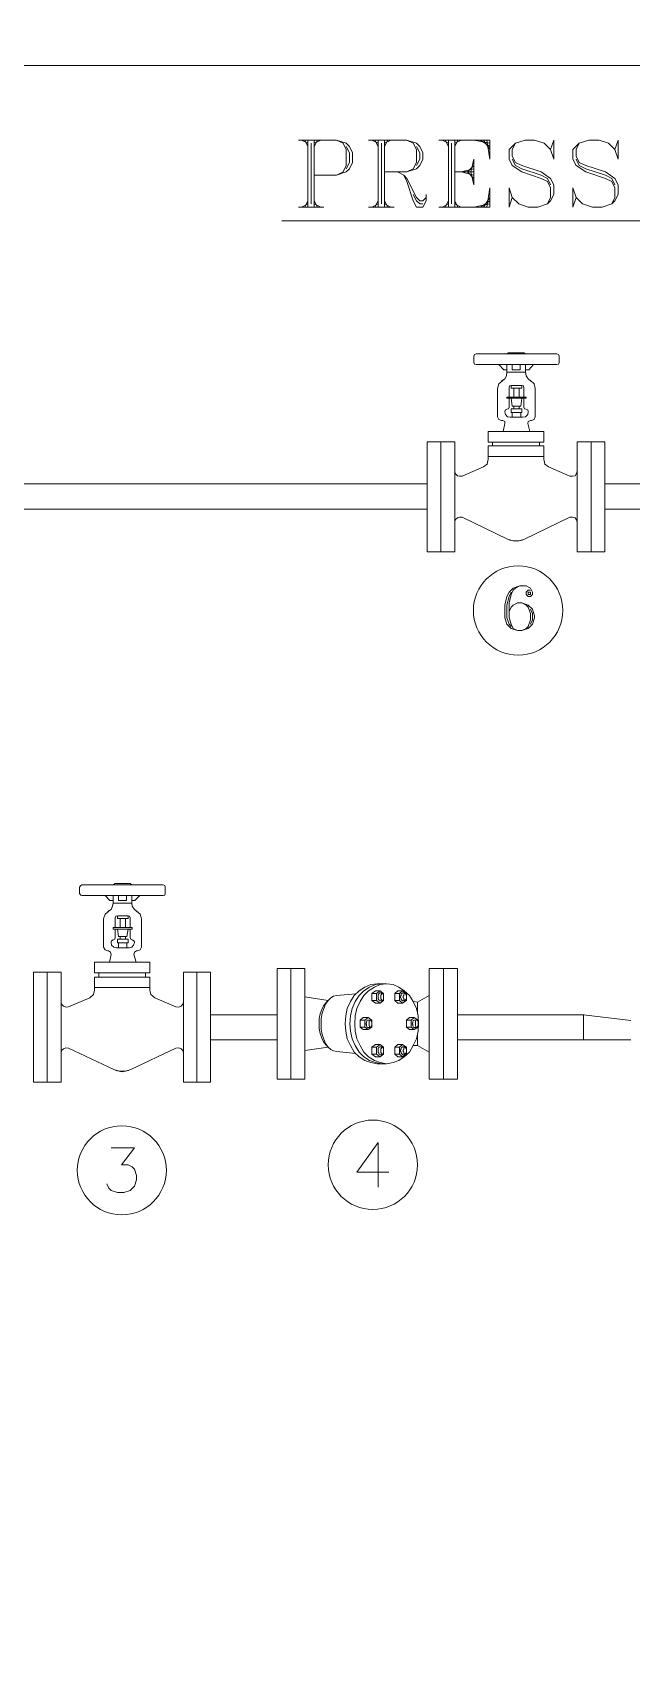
# Model space of a CAD drawing. Header units: inches. Extents: x -25.8 to 20.6, y -10.8 to 19.8.
# Drawn here: x -23.636 to -22.262, y -4.904 to -1.14 of the extents above; entities that cross this region are included whole.
import ezdxf

# ---------------------------------------------------------------- set-up
doc = ezdxf.new("R2010")
doc.units = ezdxf.units.IN
doc.header["$MEASUREMENT"] = 0
doc.layers.add('PDF_0', color=7, linetype='Continuous')

msp = doc.modelspace()

# ---------------------------------------------------------------- linework, layer by layer
at = {"layer": 'PDF_0', "lineweight": 0}
for points in [[(-25.77, 2.5677), (-15.7083, 2.5677), (-15.7083, -1.2153), (-25.77, -1.2153)], [(-25.77, -1.2153), (-15.7062, -1.2153), (-15.7062, -4.9982), (-25.77, -4.9982)], [(-22.6234, -1.4889), (-22.6308, -1.4596), (-22.6234, -1.4302)], [(-22.6186, -1.8773), (-22.6222, -1.8785), (-22.6234, -1.8822), (-22.6234, -1.8969), (-22.6222, -1.9005), (-22.6186, -1.9017), (-22.4329, -1.9017), (-22.4292, -1.9005), (-22.428, -1.8969), (-22.428, -1.8822), (-22.4292, -1.8785), (-22.4329, -1.8773)], [(-22.5135, -1.9494), (-22.5379, -1.9494), (-22.5379, -1.9555), (-22.5135, -1.9555)], [(-22.5037, -1.9762), (-22.5477, -1.9762), (-22.5477, -1.9787), (-22.5037, -1.9787)], [(-22.5135, -2.0031), (-22.5379, -2.0031), (-22.5379, -2.0117), (-22.5135, -2.0117)], [(-22.4634, -2.0801), (-22.4634, -2.0556), (-22.5233, -2.0556), (-22.5306, -2.0556), (-22.5905, -2.0556), (-22.5905, -2.0801), (-22.5306, -2.0801), (-22.5233, -2.0801)], [(-22.6992, -2.0789), (-22.6992, -2.1753), (-22.6992, -2.3317), (-22.6674, -2.3317), (-22.6674, -2.0789)], [(-22.3547, -2.0789), (-22.3865, -2.0789), (-22.3865, -2.3317), (-22.3547, -2.3317), (-22.3547, -2.2047), (-22.3547, -2.3317), (-22.3547, -2.2047)], [(-22.4989, -2.4245), (-22.4989, -2.4294), (-22.494, -2.4294), (-22.494, -2.4245)], [(-23.5286, -3.1159), (-23.5286, -3.1012), (-23.5261, -3.0976), (-23.5237, -3.0963), (-23.3368, -3.0963), (-23.5237, -3.0963), (-23.5261, -3.0976), (-23.5286, -3.1012)], [(-23.3368, -3.1208), (-23.5237, -3.1208), (-23.5261, -3.1196), (-23.5286, -3.1159), (-23.5261, -3.1196), (-23.5237, -3.1208), (-23.3368, -3.1208), (-23.3331, -3.1196), (-23.3319, -3.1159), (-23.3331, -3.1196)], [(-23.4589, -3.1318), (-23.4699, -3.1208), (-23.4589, -3.1318), (-23.4516, -3.1318)], [(-23.4333, -3.1379), (-23.4516, -3.1379), (-23.4516, -3.1208), (-23.4516, -3.1379), (-23.4528, -3.1452), (-23.4565, -3.1525), (-23.4638, -3.1574), (-23.4565, -3.1525), (-23.4528, -3.1452), (-23.4516, -3.1379), (-23.4333, -3.1379), (-23.4272, -3.1379)], [(-23.4479, -3.0927), (-23.4492, -3.0939), (-23.4479, -3.0927), (-23.4516, -3.0963), (-23.4479, -3.0927), (-23.4333, -3.0927), (-23.4272, -3.0927), (-23.4125, -3.0927), (-23.4272, -3.0927), (-23.4333, -3.0927)], [(-23.4394, -3.1318), (-23.4394, -3.1208), (-23.4394, -3.1318), (-23.4333, -3.1318), (-23.4272, -3.1318), (-23.4211, -3.1318), (-23.4211, -3.1208), (-23.4211, -3.1318), (-23.4272, -3.1318), (-23.4333, -3.1318)], [(-23.4089, -3.1379), (-23.4089, -3.1208), (-23.4089, -3.1379), (-23.4272, -3.1379), (-23.4089, -3.1379), (-23.4076, -3.1452), (-23.4028, -3.1525), (-23.3966, -3.1574), (-23.4028, -3.1525), (-23.4076, -3.1452)], [(-23.4125, -3.0927), (-23.4089, -3.0963), (-23.4125, -3.0927), (-23.4113, -3.0939)], [(-23.4015, -3.1318), (-23.3905, -3.1208), (-23.4015, -3.1318), (-23.4089, -3.1318)], [(-23.3368, -3.0963), (-23.3331, -3.0976), (-23.3319, -3.1012), (-23.3319, -3.1159), (-23.3319, -3.1012), (-23.3331, -3.0976)], [(-23.4638, -3.2478), (-23.4699, -3.2454), (-23.4736, -3.2393), (-23.4736, -3.2307), (-23.4736, -3.1745), (-23.4699, -3.1635), (-23.4614, -3.1562), (-23.4699, -3.1635), (-23.4736, -3.1745), (-23.4736, -3.2307), (-23.4736, -3.2393), (-23.4699, -3.2454), (-23.4638, -3.2478), (-23.4626, -3.2478)], [(-23.3869, -3.2307), (-23.3869, -3.2393), (-23.3893, -3.2454), (-23.3954, -3.2478), (-23.3893, -3.2454), (-23.3869, -3.2393), (-23.3869, -3.2307), (-23.3869, -3.1745), (-23.3893, -3.1635), (-23.3979, -3.1562), (-23.3893, -3.1635), (-23.3869, -3.1745)], [(-23.4565, -3.2283), (-23.4565, -3.227), (-23.4553, -3.2246), (-23.4516, -3.2222), (-23.4479, -3.2209), (-23.4467, -3.2173), (-23.4467, -3.1977), (-23.4467, -3.2173), (-23.4479, -3.2209), (-23.4516, -3.2222), (-23.4553, -3.2246), (-23.4565, -3.227), (-23.4565, -3.2283), (-23.4553, -3.2344), (-23.4504, -3.2393), (-23.4443, -3.2405), (-23.415, -3.2405), (-23.4089, -3.2393), (-23.4052, -3.2344), (-23.4028, -3.2283), (-23.4028, -3.227), (-23.404, -3.2246), (-23.4076, -3.2222), (-23.4113, -3.2209), (-23.4125, -3.2173), (-23.4125, -3.1977), (-23.4125, -3.2173), (-23.4113, -3.2209), (-23.4076, -3.2222), (-23.404, -3.2246), (-23.4028, -3.227), (-23.4028, -3.2283), (-23.4052, -3.2344), (-23.4089, -3.2393), (-23.415, -3.2405), (-23.4443, -3.2405), (-23.4504, -3.2393), (-23.4553, -3.2344)], [(-23.4076, -3.1941), (-23.4516, -3.1941), (-23.4516, -3.1977), (-23.4076, -3.1977)], [(-23.4076, -3.1941), (-23.4516, -3.1941), (-23.4516, -3.1977), (-23.4076, -3.1977)], [(-23.4467, -3.1721), (-23.4467, -3.1941), (-23.4467, -3.1721), (-23.4455, -3.1684), (-23.4418, -3.1672), (-23.4418, -3.1733), (-23.4174, -3.1733), (-23.4174, -3.1672), (-23.4418, -3.1672), (-23.4455, -3.1684)], [(-23.4174, -3.1672), (-23.4137, -3.1684), (-23.4125, -3.1721), (-23.4137, -3.1684), (-23.4174, -3.1672), (-23.4174, -3.1733), (-23.4418, -3.1733), (-23.4418, -3.1672)], [(-23.4199, -3.2148), (-23.4394, -3.2148), (-23.4418, -3.1977), (-23.4394, -3.2148), (-23.4199, -3.2148), (-23.4174, -3.1977)], [(-23.4357, -3.1941), (-23.4357, -3.1733)], [(-23.4235, -3.1941), (-23.4235, -3.1733)], [(-23.4125, -3.1721), (-23.4125, -3.1941)], [(-23.4174, -3.2209), (-23.4418, -3.2209), (-23.4418, -3.2295), (-23.4174, -3.2295)], [(-23.4174, -3.2209), (-23.4418, -3.2209), (-23.4418, -3.2295), (-23.4174, -3.2295)], [(-23.4394, -3.2405), (-23.4394, -3.2295)], [(-23.4357, -3.2209), (-23.4357, -3.2148)], [(-23.4235, -3.2209), (-23.4235, -3.2148)], [(-23.4199, -3.2405), (-23.4199, -3.2295)], [(-23.4944, -3.2979), (-23.4944, -3.2735), (-23.4345, -3.2735), (-23.4944, -3.2735), (-23.4944, -3.2979), (-23.4345, -3.2979)], [(-23.4626, -3.2478), (-23.4577, -3.2503), (-23.4565, -3.2564), (-23.4602, -3.2735), (-23.4565, -3.2564), (-23.4577, -3.2503)], [(-23.4272, -3.2979), (-23.3673, -3.2979), (-23.3673, -3.2735), (-23.3673, -3.2979), (-23.4272, -3.2979), (-23.4345, -3.2979)], [(-23.4272, -3.2735), (-23.4345, -3.2735), (-23.4272, -3.2735), (-23.3673, -3.2735)], [(-23.404, -3.2564), (-23.3991, -3.2735), (-23.404, -3.2564), (-23.4028, -3.2503), (-23.3979, -3.2478), (-23.3954, -3.2478), (-23.3979, -3.2478), (-23.4028, -3.2503)], [(-23.6031, -3.5495), (-23.5713, -3.5495), (-23.5713, -3.2967), (-23.6031, -3.2967), (-23.5713, -3.2967), (-23.5713, -3.5495), (-23.6031, -3.5495), (-23.6348, -3.5495), (-23.6348, -3.2967), (-23.6348, -3.5495)], [(-23.6031, -3.2967), (-23.6031, -3.3944), (-23.6031, -3.5495), (-23.6031, -3.3944), (-23.6031, -3.2967), (-23.6348, -3.2967)], [(-23.4846, -3.3077), (-23.4846, -3.2979)], [(-23.3771, -3.3077), (-23.3771, -3.2979)], [(-23.2904, -3.5495), (-23.2904, -3.2967), (-23.2586, -3.2967), (-23.2904, -3.2967), (-23.2904, -3.5495), (-23.2586, -3.5495)], [(-23.2598, -3.5495), (-23.2598, -3.4237), (-23.2598, -3.2967), (-23.2281, -3.2967), (-23.2281, -3.5495)], [(-23.0436, -3.2881), (-23.0436, -3.4152), (-23.0436, -3.2881), (-23.0436, -3.4152), (-23.0436, -3.5422), (-23.0436, -3.4152)], [(-23.0119, -3.2881), (-23.0436, -3.2881)], [(-23.0119, -3.5422), (-23.0119, -3.2881), (-23.0119, -3.5422), (-23.0436, -3.5422)], [(-22.7261, -3.2881), (-22.6931, -3.2881), (-22.6931, -3.5422), (-22.7261, -3.5422)], [(-22.6613, -3.2881), (-22.6931, -3.2881), (-22.6931, -3.5422), (-22.6613, -3.5422)], [(-22.9459, -3.3516), (-22.9386, -3.3504), (-22.8946, -3.3467), (-22.9386, -3.3504), (-22.9459, -3.3516), (-22.952, -3.3553), (-22.9581, -3.3614), (-22.9642, -3.37), (-22.9679, -3.3797), (-22.9716, -3.3907), (-22.974, -3.4029), (-22.974, -3.4152), (-22.974, -3.4274), (-22.9716, -3.4396), (-22.9679, -3.4506), (-22.9642, -3.4603), (-22.9581, -3.4689), (-22.952, -3.4738), (-22.9581, -3.4689), (-22.9642, -3.4603), (-22.9679, -3.4506), (-22.9716, -3.4396), (-22.974, -3.4274), (-22.974, -3.4152), (-22.974, -3.4029), (-22.9716, -3.3907), (-22.9679, -3.3797), (-22.9642, -3.37), (-22.9581, -3.3614), (-22.952, -3.3553)], [(-22.8873, -3.3394), (-22.8738, -3.3309), (-22.8873, -3.3394), (-22.8983, -3.3504), (-22.9068, -3.3638), (-22.9142, -3.3797), (-22.9178, -3.3968), (-22.919, -3.4152), (-22.9178, -3.4323), (-22.9142, -3.4494), (-22.9068, -3.4652), (-22.9142, -3.4494), (-22.9178, -3.4323), (-22.919, -3.4152), (-22.9178, -3.3968), (-22.9142, -3.3797), (-22.9068, -3.3638), (-22.8983, -3.3504)], [(-22.8958, -3.3638), (-22.8873, -3.3504), (-22.8763, -3.3394), (-22.8873, -3.3504)], [(-22.8763, -3.3394), (-22.8629, -3.3309), (-22.8494, -3.3248), (-22.8348, -3.3235), (-22.8494, -3.3248), (-22.8629, -3.3309)], [(-22.847, -3.3455), (-22.8384, -3.3394), (-22.8494, -3.3394), (-22.858, -3.3455), (-22.8494, -3.3394), (-22.8384, -3.3394), (-22.847, -3.3455), (-22.858, -3.3455), (-22.858, -3.3614), (-22.8494, -3.3675), (-22.8384, -3.3675), (-22.8311, -3.3614), (-22.8311, -3.3565), (-22.8311, -3.3577), (-22.8311, -3.359), (-22.8323, -3.3602), (-22.8311, -3.359), (-22.8311, -3.3577), (-22.8311, -3.3565), (-22.8311, -3.3553), (-22.8311, -3.3529), (-22.8311, -3.3516), (-22.8311, -3.3504), (-22.8311, -3.3455), (-22.8384, -3.3394), (-22.8311, -3.3455), (-22.8311, -3.3504), (-22.8311, -3.3492), (-22.8311, -3.348), (-22.8323, -3.3467), (-22.8323, -3.3455), (-22.8323, -3.3467), (-22.8311, -3.348), (-22.8311, -3.3492), (-22.8311, -3.3504), (-22.8311, -3.3516), (-22.8311, -3.3529), (-22.8311, -3.3553), (-22.8311, -3.3565), (-22.8311, -3.3614), (-22.8384, -3.3675), (-22.8494, -3.3675), (-22.858, -3.3614), (-22.847, -3.3614), (-22.8384, -3.3675), (-22.847, -3.3614), (-22.858, -3.3614), (-22.858, -3.3455), (-22.847, -3.3455), (-22.847, -3.3614)], [(-22.836, -3.3443), (-22.8348, -3.3443), (-22.8335, -3.3455), (-22.8323, -3.3455), (-22.8335, -3.3455), (-22.8348, -3.3455), (-22.836, -3.3455), (-22.836, -3.3467), (-22.836, -3.348), (-22.8372, -3.3492), (-22.8372, -3.3504), (-22.8372, -3.3516), (-22.8372, -3.3529), (-22.8372, -3.3553), (-22.8372, -3.3565), (-22.8372, -3.3577), (-22.836, -3.359), (-22.836, -3.3602), (-22.8348, -3.3614), (-22.8335, -3.3614), (-22.8348, -3.3614), (-22.836, -3.3602), (-22.836, -3.359), (-22.8372, -3.3577), (-22.8372, -3.3565), (-22.8372, -3.3553), (-22.8372, -3.3529), (-22.8372, -3.3516), (-22.8372, -3.3504), (-22.8372, -3.3492), (-22.836, -3.348), (-22.836, -3.3467), (-22.836, -3.3455), (-22.8348, -3.3455), (-22.8335, -3.3455), (-22.8348, -3.3443), (-22.836, -3.3443), (-22.8384, -3.3443), (-22.8396, -3.3443), (-22.8409, -3.3455), (-22.8421, -3.3455), (-22.8421, -3.3467), (-22.8433, -3.348), (-22.8433, -3.3504), (-22.8433, -3.3516), (-22.8433, -3.3529), (-22.8433, -3.3553), (-22.8433, -3.3565), (-22.8433, -3.3577), (-22.8421, -3.3602), (-22.8409, -3.3614), (-22.8396, -3.3626), (-22.8384, -3.3626), (-22.8396, -3.3626), (-22.8409, -3.3614), (-22.8421, -3.3602), (-22.8433, -3.3577), (-22.8433, -3.3565), (-22.8433, -3.3553), (-22.8433, -3.3529), (-22.8433, -3.3516), (-22.8433, -3.3504), (-22.8433, -3.348), (-22.8421, -3.3467), (-22.8421, -3.3455), (-22.8409, -3.3455), (-22.8396, -3.3443), (-22.8384, -3.3443)], [(-22.8335, -3.3455), (-22.8323, -3.3455)], [(-22.8054, -3.3455), (-22.8054, -3.3614), (-22.7945, -3.3614), (-22.8054, -3.3614), (-22.7981, -3.3675), (-22.7871, -3.3675), (-22.7981, -3.3675), (-22.8054, -3.3614), (-22.8054, -3.3455), (-22.7945, -3.3455), (-22.8054, -3.3455), (-22.7981, -3.3394), (-22.7871, -3.3394), (-22.7981, -3.3394)], [(-22.7786, -3.3504), (-22.7786, -3.3455), (-22.7871, -3.3394), (-22.7945, -3.3455), (-22.7945, -3.3614), (-22.7871, -3.3675), (-22.7786, -3.3614), (-22.7786, -3.3565), (-22.7786, -3.3553), (-22.7786, -3.3529), (-22.7786, -3.3516)], [(-22.7871, -3.3443), (-22.7883, -3.3455), (-22.7896, -3.3455), (-22.7908, -3.3467), (-22.7908, -3.348), (-22.7908, -3.3504), (-22.792, -3.3516), (-22.792, -3.3529), (-22.792, -3.3553), (-22.7908, -3.3565), (-22.7908, -3.3577), (-22.7908, -3.3602), (-22.7896, -3.3602), (-22.7883, -3.3614), (-22.7871, -3.3626), (-22.7835, -3.3626), (-22.7822, -3.3626), (-22.781, -3.3614), (-22.781, -3.3602), (-22.7798, -3.3602), (-22.781, -3.3602), (-22.781, -3.3614), (-22.7822, -3.3614), (-22.7835, -3.3602), (-22.7847, -3.359), (-22.7847, -3.3577), (-22.7847, -3.3565), (-22.7859, -3.3553), (-22.7859, -3.3529), (-22.7859, -3.3516), (-22.7847, -3.3504), (-22.7847, -3.3492), (-22.7847, -3.348), (-22.7835, -3.3467), (-22.7835, -3.3455), (-22.7822, -3.3455), (-22.781, -3.3455), (-22.7822, -3.3443), (-22.7835, -3.3443)], [(-22.9789, -3.4152), (-22.9789, -3.4029), (-22.9765, -3.3919), (-22.9728, -3.3822), (-22.9691, -3.3736), (-22.963, -3.3663), (-22.9581, -3.3614), (-23.0119, -3.3529), (-22.9581, -3.3614), (-22.963, -3.3663), (-22.9691, -3.3736), (-22.9728, -3.3822), (-22.9765, -3.3919), (-22.9789, -3.4029), (-22.9789, -3.4152), (-22.9789, -3.4261), (-22.9765, -3.4371), (-22.9789, -3.4261)], [(-22.9032, -3.4494), (-22.9068, -3.4323), (-22.9081, -3.4152), (-22.9068, -3.3968), (-22.9032, -3.3797), (-22.8958, -3.3638), (-22.9032, -3.3797), (-22.9068, -3.3968), (-22.9081, -3.4152), (-22.9068, -3.4323), (-22.9032, -3.4494), (-22.8958, -3.4652)], [(-22.8348, -3.3626), (-22.836, -3.3626), (-22.8384, -3.3626), (-22.836, -3.3626)], [(-23.0436, -3.541), (-23.0436, -3.4152)], [(-23.0436, -3.541), (-23.0436, -3.4152)], [(-22.8665, -3.4237), (-22.8677, -3.4237), (-22.869, -3.4225), (-22.869, -3.4213), (-22.8702, -3.42), (-22.8702, -3.4188), (-22.8702, -3.4164), (-22.8714, -3.4152), (-22.8702, -3.4127), (-22.8702, -3.4115), (-22.8702, -3.4103), (-22.869, -3.409), (-22.869, -3.4078), (-22.8677, -3.4066), (-22.8665, -3.4066), (-22.8629, -3.4066), (-22.8616, -3.4066), (-22.8629, -3.4066), (-22.8665, -3.4066), (-22.8677, -3.4066), (-22.869, -3.4078), (-22.869, -3.409), (-22.8702, -3.4103), (-22.8702, -3.4115), (-22.8702, -3.4127), (-22.8714, -3.4152), (-22.8702, -3.4164), (-22.8702, -3.4188), (-22.8702, -3.42), (-22.869, -3.4213), (-22.869, -3.4225), (-22.8677, -3.4237), (-22.8665, -3.4237), (-22.8629, -3.4237), (-22.8616, -3.4237), (-22.8604, -3.4237), (-22.8616, -3.4237), (-22.8629, -3.4237)], [(-22.7517, -3.4115), (-22.7517, -3.4139), (-22.7517, -3.4152), (-22.7517, -3.4164), (-22.7517, -3.4176), (-22.7517, -3.4164), (-22.7517, -3.4152), (-22.7517, -3.4139)], [(-22.9728, -3.4481), (-22.9765, -3.4371), (-22.9728, -3.4481), (-22.9691, -3.4567)], [(-22.9581, -3.4689), (-22.963, -3.464), (-22.9691, -3.4567), (-22.963, -3.464)], [(-23.4504, -3.5202), (-23.5542, -3.4713), (-23.5603, -3.4701), (-23.5652, -3.4726), (-23.5701, -3.4762), (-23.5713, -3.4823), (-23.5701, -3.4762), (-23.5652, -3.4726), (-23.5603, -3.4701), (-23.5542, -3.4713)], [(-23.0119, -3.4762), (-22.9581, -3.4689)], [(-22.9386, -3.4787), (-22.9459, -3.4774), (-22.952, -3.4738), (-22.9459, -3.4774), (-22.9386, -3.4787), (-22.8946, -3.4836)], [(-22.8873, -3.4909), (-22.8983, -3.4799), (-22.9068, -3.4652), (-22.8983, -3.4799), (-22.8873, -3.4909), (-22.8738, -3.4994), (-22.8604, -3.5043), (-22.8458, -3.5068), (-22.8604, -3.5043), (-22.8738, -3.4994)], [(-22.8763, -3.4909), (-22.8873, -3.4799), (-22.8958, -3.4652), (-22.8873, -3.4799), (-22.8763, -3.4909), (-22.8629, -3.4994), (-22.8494, -3.5043), (-22.8629, -3.4994)], [(-22.8384, -3.5043), (-22.8519, -3.4994), (-22.8653, -3.4909), (-22.8763, -3.4799), (-22.8848, -3.4652), (-22.8763, -3.4799), (-22.8653, -3.4909), (-22.8519, -3.4994), (-22.8384, -3.5043), (-22.8238, -3.5068)], [(-22.8494, -3.4628), (-22.8384, -3.4628), (-22.847, -3.4689), (-22.858, -3.4689)], [(-22.8311, -3.4787), (-22.8311, -3.4799), (-22.8311, -3.4811), (-22.8311, -3.4799), (-22.8311, -3.4848), (-22.8384, -3.4909), (-22.8494, -3.4909), (-22.858, -3.4848), (-22.858, -3.4689), (-22.8494, -3.4628), (-22.8384, -3.4628), (-22.8311, -3.4689), (-22.8311, -3.4738), (-22.8311, -3.475), (-22.8311, -3.4762)], [(-22.8311, -3.4762), (-22.8311, -3.4787), (-22.8311, -3.4799), (-22.8311, -3.4848), (-22.8384, -3.4909), (-22.847, -3.4848), (-22.8384, -3.4909), (-22.8494, -3.4909), (-22.858, -3.4848), (-22.858, -3.4689), (-22.847, -3.4689), (-22.847, -3.4848), (-22.847, -3.4689), (-22.8384, -3.4628), (-22.8311, -3.4689), (-22.8311, -3.4738), (-22.8311, -3.4726), (-22.8311, -3.4713), (-22.8323, -3.4701), (-22.8311, -3.4713), (-22.8311, -3.4726), (-22.8311, -3.4738), (-22.8311, -3.475)], [(-22.858, -3.4848), (-22.847, -3.4848)], [(-22.8238, -3.5068), (-22.8458, -3.5068), (-22.8238, -3.5068), (-22.8091, -3.5043), (-22.7957, -3.4994), (-22.8091, -3.5043)], [(-22.8384, -3.486), (-22.8396, -3.4848), (-22.8409, -3.4848), (-22.8421, -3.4836), (-22.8421, -3.4823), (-22.8433, -3.4811), (-22.8433, -3.4799), (-22.8433, -3.4787), (-22.8433, -3.4762), (-22.8433, -3.475), (-22.8433, -3.4726), (-22.8433, -3.4713), (-22.8421, -3.4701), (-22.8421, -3.4689), (-22.8409, -3.4689), (-22.8396, -3.4677), (-22.8384, -3.4677), (-22.836, -3.4677), (-22.8348, -3.4677), (-22.836, -3.4677), (-22.8384, -3.4677), (-22.8396, -3.4677), (-22.8409, -3.4689), (-22.8421, -3.4689), (-22.8421, -3.4701), (-22.8433, -3.4713), (-22.8433, -3.4726), (-22.8433, -3.475), (-22.8433, -3.4762), (-22.8433, -3.4787), (-22.8433, -3.4799), (-22.8433, -3.4811), (-22.8421, -3.4823), (-22.8421, -3.4836), (-22.8409, -3.4848), (-22.8396, -3.4848), (-22.8384, -3.486), (-22.836, -3.486), (-22.8348, -3.4848), (-22.8335, -3.4848), (-22.8323, -3.4836), (-22.8311, -3.4823), (-22.8311, -3.4811), (-22.8311, -3.4823), (-22.8323, -3.4836), (-22.8335, -3.4848), (-22.8323, -3.4836), (-22.8335, -3.4848), (-22.8348, -3.4848), (-22.8335, -3.4848), (-22.8348, -3.4848), (-22.836, -3.4836), (-22.836, -3.4823), (-22.8372, -3.4811), (-22.8372, -3.4799), (-22.8372, -3.4787), (-22.8372, -3.4762), (-22.8372, -3.475), (-22.8372, -3.4738), (-22.8372, -3.4726), (-22.836, -3.4713), (-22.836, -3.4701), (-22.836, -3.4689), (-22.8348, -3.4689), (-22.8335, -3.4689), (-22.8323, -3.4689), (-22.8335, -3.4689), (-22.8348, -3.4689), (-22.836, -3.4689), (-22.836, -3.4701), (-22.836, -3.4713), (-22.8372, -3.4726), (-22.8372, -3.4738), (-22.8372, -3.475), (-22.8372, -3.4762), (-22.8372, -3.4787), (-22.8372, -3.4799), (-22.8372, -3.4811), (-22.836, -3.4823), (-22.836, -3.4836), (-22.8348, -3.4848), (-22.836, -3.486)], [(-22.8348, -3.4677), (-22.8335, -3.4689)], [(-22.8323, -3.4689), (-22.8323, -3.4701), (-22.8323, -3.4689), (-22.8335, -3.4689)], [(-22.7981, -3.4628), (-22.7871, -3.4628), (-22.7981, -3.4628), (-22.8054, -3.4689)], [(-22.7981, -3.4909), (-22.8054, -3.4848), (-22.8054, -3.4689), (-22.7945, -3.4689), (-22.8054, -3.4689), (-22.8054, -3.4848), (-22.7981, -3.4909), (-22.7871, -3.4909)], [(-22.8054, -3.4848), (-22.7945, -3.4848)], [(-22.7786, -3.4738), (-22.7786, -3.4689), (-22.7871, -3.4628), (-22.7945, -3.4689), (-22.7945, -3.4848), (-22.7871, -3.4909), (-22.7786, -3.4848), (-22.7786, -3.4799), (-22.7786, -3.4787), (-22.7786, -3.4762), (-22.7786, -3.475)], [(-22.7908, -3.4713), (-22.7908, -3.4701), (-22.7896, -3.4689), (-22.7883, -3.4689), (-22.7871, -3.4677), (-22.7835, -3.4677), (-22.7822, -3.4677), (-22.781, -3.4689), (-22.7822, -3.4689), (-22.7835, -3.4689), (-22.7835, -3.4701), (-22.7847, -3.4713), (-22.7847, -3.4726), (-22.7847, -3.4738), (-22.7859, -3.475), (-22.7859, -3.4762), (-22.7859, -3.4787), (-22.7847, -3.4799), (-22.7847, -3.4811), (-22.7847, -3.4823), (-22.7835, -3.4836), (-22.7822, -3.4848), (-22.781, -3.4848), (-22.781, -3.4836), (-22.7798, -3.4836), (-22.781, -3.4836), (-22.781, -3.4848), (-22.7822, -3.4848), (-22.7835, -3.486), (-22.7871, -3.486), (-22.7871, -3.4848), (-22.7883, -3.4848), (-22.7896, -3.4836), (-22.7908, -3.4823), (-22.7908, -3.4811), (-22.7908, -3.4799), (-22.792, -3.4787), (-22.792, -3.4762), (-22.792, -3.475), (-22.7908, -3.4726)], [(-23.4162, -3.5226), (-23.4308, -3.5251), (-23.4455, -3.5226), (-23.4308, -3.5251)], [(-22.8348, -3.5068), (-22.8494, -3.5043)]]:
    msp.add_lwpolyline(points, close=True, dxfattribs=at)
for points in [[(-23.0265, -1.3863), (-22.9386, -1.3863), (-22.9166, -1.3936), (-22.9093, -1.4009), (-22.9019, -1.4156), (-22.9019, -1.4376), (-22.9093, -1.4522), (-22.9166, -1.4596), (-22.9386, -1.4669), (-22.9899, -1.4669)], [(-23.0192, -1.3863), (-23.0045, -1.3936)], [(-23.0119, -1.3863), (-23.0045, -1.4009)], [(-23.0045, -1.3863), (-23.0045, -1.5402)], [(-22.9899, -1.3863), (-22.9899, -1.5402)], [(-22.9826, -1.3863), (-22.9899, -1.4009)], [(-22.9752, -1.3863), (-22.9899, -1.3936)], [(-22.9386, -1.3863), (-22.9239, -1.3936), (-22.9166, -1.4083), (-22.9166, -1.4449), (-22.9239, -1.4596), (-22.9386, -1.4669)], [(-22.8653, -1.3863), (-22.7774, -1.3863), (-22.7554, -1.3936), (-22.748, -1.4009), (-22.7407, -1.4156), (-22.7407, -1.4302), (-22.748, -1.4449), (-22.7554, -1.4522), (-22.7774, -1.4596), (-22.8287, -1.4596)], [(-22.858, -1.3863), (-22.8433, -1.3936)], [(-22.8506, -1.3863), (-22.8433, -1.4009)], [(-22.8433, -1.3863), (-22.8433, -1.5402)], [(-22.8287, -1.3863), (-22.8287, -1.5402)], [(-22.8213, -1.3863), (-22.8287, -1.4009)], [(-22.814, -1.3863), (-22.8287, -1.3936)], [(-22.7774, -1.3863), (-22.7627, -1.3936), (-22.7554, -1.4083), (-22.7554, -1.4376), (-22.7627, -1.4522), (-22.7774, -1.4596)], [(-22.7041, -1.3863), (-22.5868, -1.3863), (-22.5868, -1.4302), (-22.5941, -1.3863)], [(-22.6967, -1.3863), (-22.6821, -1.3936)], [(-22.6894, -1.3863), (-22.6821, -1.4009)], [(-22.6821, -1.3863), (-22.6821, -1.5402)], [(-22.6674, -1.3863), (-22.6674, -1.5402)], [(-22.6601, -1.3863), (-22.6674, -1.4009)], [(-22.6528, -1.3863), (-22.6674, -1.3936)], [(-22.6234, -1.3863), (-22.5868, -1.3936)], [(-22.6088, -1.3863), (-22.5868, -1.4009)], [(-22.6015, -1.3863), (-22.5868, -1.4083)], [(-22.4476, -1.4083), (-22.4402, -1.3863), (-22.4402, -1.4302), (-22.4476, -1.4083), (-22.4622, -1.3936), (-22.4842, -1.3863), (-22.5062, -1.3863), (-22.5282, -1.3936), (-22.5428, -1.4083), (-22.5428, -1.4302), (-22.5355, -1.4449), (-22.5135, -1.4596), (-22.4695, -1.4742), (-22.4549, -1.4815), (-22.4476, -1.4962), (-22.4476, -1.5182), (-22.4549, -1.5329)], [(-22.2998, -1.4083), (-22.2924, -1.3863), (-22.2924, -1.4302), (-22.2998, -1.4083), (-22.3144, -1.3936), (-22.3364, -1.3863), (-22.3596, -1.3863), (-22.3816, -1.3936), (-22.3963, -1.4083), (-22.3963, -1.4302), (-22.3889, -1.4449), (-22.3669, -1.4596), (-22.3217, -1.4742), (-22.3071, -1.4815), (-22.2998, -1.4962), (-22.2998, -1.5182), (-22.3071, -1.5329)], [(-22.9972, -1.3936), (-22.9972, -1.5329)], [(-22.9166, -1.4009), (-22.9093, -1.4156), (-22.9093, -1.4376), (-22.9166, -1.4522)], [(-22.836, -1.3936), (-22.836, -1.5329)], [(-22.7554, -1.4009), (-22.748, -1.4156), (-22.748, -1.4302), (-22.7554, -1.4449)], [(-22.6747, -1.3936), (-22.6747, -1.5329)], [(-22.5282, -1.3936), (-22.5355, -1.4083), (-22.5355, -1.4229), (-22.5282, -1.4376), (-22.5135, -1.4449), (-22.4695, -1.4596), (-22.4476, -1.4742), (-22.4402, -1.4889), (-22.4402, -1.5109), (-22.4476, -1.5255), (-22.4549, -1.5329), (-22.4769, -1.5402), (-22.4989, -1.5402), (-22.5208, -1.5329), (-22.5355, -1.5182), (-22.5428, -1.4962), (-22.5428, -1.5402), (-22.5355, -1.5182)], [(-22.3816, -1.3936), (-22.3889, -1.4083), (-22.3889, -1.4229), (-22.3816, -1.4376), (-22.3669, -1.4449), (-22.3217, -1.4596), (-22.2998, -1.4742), (-22.2924, -1.4889), (-22.2924, -1.5109), (-22.2998, -1.5255), (-22.3071, -1.5329), (-22.3291, -1.5402), (-22.3511, -1.5402), (-22.3743, -1.5329), (-22.3889, -1.5182), (-22.3963, -1.4962), (-22.3963, -1.5402), (-22.3889, -1.5182)], [(-22.7993, -1.4596), (-22.7847, -1.4669), (-22.7774, -1.4815), (-22.7627, -1.5255), (-22.7554, -1.5402), (-22.7407, -1.5402), (-22.7334, -1.5255), (-22.7334, -1.5109)], [(-22.7847, -1.4669), (-22.7774, -1.4742), (-22.7554, -1.5182), (-22.748, -1.5255), (-22.7407, -1.5255), (-22.7334, -1.5182)], [(-22.6674, -1.4596), (-22.6234, -1.4596)], [(-22.6234, -1.4522), (-22.6528, -1.4596), (-22.6234, -1.4669)], [(-22.6234, -1.4449), (-22.6381, -1.4596), (-22.6234, -1.4742)], [(-22.5355, -1.4302), (-22.5282, -1.4449), (-22.5135, -1.4522), (-22.4695, -1.4669), (-22.4549, -1.4742), (-22.4476, -1.4889)], [(-22.3889, -1.4302), (-22.3816, -1.4449), (-22.3669, -1.4522), (-22.3217, -1.4669), (-22.3071, -1.4742), (-22.2998, -1.4889)], [(-22.7041, -1.5402), (-22.5868, -1.5402), (-22.5868, -1.4962), (-22.5941, -1.5402)], [(-23.0265, -1.5402), (-22.9679, -1.5402)], [(-23.0045, -1.5329), (-23.0192, -1.5402)], [(-23.0045, -1.5255), (-23.0119, -1.5402)], [(-22.9899, -1.5255), (-22.9826, -1.5402)], [(-22.9899, -1.5329), (-22.9752, -1.5402)], [(-22.8653, -1.5402), (-22.8067, -1.5402)], [(-22.8433, -1.5329), (-22.858, -1.5402)], [(-22.8433, -1.5255), (-22.8506, -1.5402)], [(-22.8287, -1.5255), (-22.8213, -1.5402)], [(-22.8287, -1.5329), (-22.814, -1.5402)], [(-22.7627, -1.5109), (-22.7554, -1.5255), (-22.748, -1.5329), (-22.7407, -1.5329)], [(-22.6821, -1.5329), (-22.6967, -1.5402)], [(-22.6821, -1.5255), (-22.6894, -1.5402)], [(-22.6674, -1.5255), (-22.6601, -1.5402)], [(-22.6674, -1.5329), (-22.6528, -1.5402)], [(-22.6234, -1.5402), (-22.5868, -1.5329)], [(-22.6088, -1.5402), (-22.5868, -1.5255)], [(-22.6015, -1.5402), (-22.5868, -1.5182)], [(-23.0644, -1.5719), (-19.2412, -1.5719)], [(-22.5477, -1.8773), (-22.544, -1.8749)], [(-22.5453, -1.8761), (-22.544, -1.8749), (-22.5294, -1.8749), (-22.5233, -1.8749), (-22.5086, -1.8749), (-22.505, -1.8773)], [(-22.5062, -1.8761), (-22.5086, -1.8749)], [(-22.566, -1.9017), (-22.555, -1.914), (-22.5477, -1.914)], [(-22.4927, -1.9396), (-22.4989, -1.9347), (-22.5037, -1.9274), (-22.505, -1.9188), (-22.5233, -1.9188), (-22.5294, -1.9188), (-22.5477, -1.9188), (-22.5489, -1.9274), (-22.5526, -1.9347), (-22.5599, -1.9396)], [(-22.5477, -1.9017), (-22.5477, -1.9188)], [(-22.5355, -1.9017), (-22.5355, -1.914), (-22.5294, -1.914), (-22.5233, -1.914), (-22.5172, -1.914), (-22.5172, -1.9017)], [(-22.4866, -1.9017), (-22.4976, -1.914), (-22.505, -1.914)], [(-22.505, -1.9017), (-22.505, -1.9188)], [(-22.5575, -1.9384), (-22.566, -1.9457), (-22.5697, -1.9567), (-22.5697, -2.0129), (-22.5697, -2.0214), (-22.566, -2.0276), (-22.5599, -2.03), (-22.5575, -2.03), (-22.5526, -2.0324), (-22.5526, -2.0373), (-22.5563, -2.0556)], [(-22.5379, -1.9494), (-22.5416, -1.9506), (-22.5428, -1.9543), (-22.5428, -1.9762)], [(-22.5318, -1.9555), (-22.5318, -1.9762)], [(-22.5196, -1.9555), (-22.5196, -1.9762)], [(-22.5086, -1.9762), (-22.5086, -1.9543), (-22.5098, -1.9506), (-22.5135, -1.9494)], [(-22.4952, -2.0556), (-22.5001, -2.0373), (-22.4989, -2.0324), (-22.494, -2.03), (-22.4915, -2.03), (-22.4854, -2.0276), (-22.483, -2.0214), (-22.483, -2.0129), (-22.483, -1.9567), (-22.4854, -1.9457), (-22.494, -1.9384)], [(-22.5086, -1.9787), (-22.5086, -1.9995), (-22.5074, -2.0031), (-22.5037, -2.0043), (-22.5001, -2.0056), (-22.4989, -2.0092), (-22.4989, -2.0105), (-22.5001, -2.0166), (-22.505, -2.0214), (-22.5111, -2.0227), (-22.5404, -2.0227), (-22.5465, -2.0214), (-22.5514, -2.0166), (-22.5526, -2.0105), (-22.5526, -2.0092), (-22.5514, -2.0056), (-22.5477, -2.0043), (-22.544, -2.0031), (-22.5428, -1.9995), (-22.5428, -1.9787)], [(-22.5379, -1.9787), (-22.5355, -1.997), (-22.516, -1.997), (-22.5135, -1.9787)], [(-22.5355, -2.0117), (-22.5355, -2.0227)], [(-22.5318, -1.997), (-22.5318, -2.0031)], [(-22.5196, -1.997), (-22.5196, -2.0031)], [(-22.516, -2.0117), (-22.516, -2.0227)], [(-22.6992, -2.3317), (-22.7309, -2.3317), (-22.7309, -2.0789), (-22.6992, -2.0789)], [(-22.4634, -2.1131), (-22.4634, -2.0886), (-22.5233, -2.0886), (-22.5306, -2.0886), (-22.5905, -2.0886), (-22.5905, -2.1131)], [(-22.5807, -2.0801), (-22.5807, -2.0886)], [(-22.4732, -2.0801), (-22.4732, -2.0886)], [(-22.3547, -2.0789), (-22.3547, -2.2047), (-22.3547, -2.0789), (-22.323, -2.0789), (-22.323, -2.3317), (-22.3547, -2.3317)], [(-22.6674, -2.146), (-22.6662, -2.1521), (-22.6613, -2.157), (-22.6564, -2.1582), (-22.6503, -2.1582), (-22.6015, -2.1363), (-22.5929, -2.1302), (-22.5905, -2.1192), (-22.5905, -2.1155), (-22.5905, -2.1131), (-22.4634, -2.1131), (-22.4634, -2.1155), (-22.4634, -2.1192), (-22.461, -2.1302), (-22.4524, -2.1363), (-22.4036, -2.1582), (-22.3975, -2.1582), (-22.3914, -2.157), (-22.3877, -2.1521), (-22.3865, -2.146)], [(-23.8999, -2.8606), (-23.8999, -2.2743), (-23.8962, -2.2523), (-23.8889, -2.2315), (-23.8779, -2.2132), (-23.862, -2.1973), (-23.8437, -2.1851), (-23.8229, -2.1778), (-23.801, -2.1753), (-22.7297, -2.1753)], [(-22.7309, -2.1753), (-22.7309, -2.234), (-23.7875, -2.234)], [(-22.3217, -2.1753), (-20.8364, -2.1753), (-20.8132, -2.1778), (-20.7924, -2.1851), (-20.7741, -2.1973), (-20.7582, -2.2132), (-20.7473, -2.2315), (-20.7399, -2.2523), (-20.7375, -2.2743), (-20.7375, -2.8606)], [(-22.3865, -2.2645), (-22.3877, -2.2584), (-22.3914, -2.2535), (-22.3975, -2.2523), (-22.4036, -2.2523), (-22.5074, -2.3024), (-22.5196, -2.306), (-22.5331, -2.306), (-22.5465, -2.3024), (-22.6503, -2.2523), (-22.6564, -2.2523), (-22.6613, -2.2535), (-22.6662, -2.2584), (-22.6674, -2.2645)], [(-22.3217, -2.234), (-20.845, -2.234), (-20.8291, -2.2364), (-20.8157, -2.2438), (-20.8047, -2.2547), (-20.7973, -2.2682), (-20.7949, -2.2828), (-20.7949, -2.8606)], [(-22.5416, -2.3048), (-22.5269, -2.3073), (-22.5123, -2.3048)], [(-22.494, -2.4196), (-22.4989, -2.4196), (-22.5037, -2.4245), (-22.5037, -2.4294), (-22.4989, -2.4343), (-22.494, -2.4343), (-22.4891, -2.4294), (-22.4891, -2.4245), (-22.494, -2.4148), (-22.5037, -2.4099), (-22.5184, -2.4099), (-22.5331, -2.4148), (-22.5428, -2.4245), (-22.5477, -2.4343), (-22.5526, -2.4538), (-22.5526, -2.4832), (-22.5477, -2.4978), (-22.5379, -2.5076), (-22.5233, -2.5125), (-22.5135, -2.5125), (-22.4989, -2.5076), (-22.4891, -2.4978), (-22.4842, -2.4832), (-22.4842, -2.4783), (-22.4891, -2.4636), (-22.4989, -2.4538), (-22.5135, -2.449), (-22.5233, -2.449), (-22.5331, -2.4538), (-22.5379, -2.4587), (-22.5428, -2.4685)], [(-22.5379, -2.4245), (-22.5428, -2.4343), (-22.5477, -2.4538), (-22.5477, -2.4832), (-22.5428, -2.4978), (-22.5379, -2.5027)], [(-22.5184, -2.4099), (-22.5282, -2.4148), (-22.5331, -2.4196), (-22.5379, -2.4294), (-22.5428, -2.449), (-22.5428, -2.4832), (-22.5379, -2.4978), (-22.5331, -2.5076), (-22.5233, -2.5125)], [(-22.5135, -2.5125), (-22.5037, -2.5076), (-22.4989, -2.5027), (-22.494, -2.488), (-22.494, -2.4734), (-22.4989, -2.4587), (-22.5037, -2.4538), (-22.5135, -2.449)], [(-22.494, -2.4978), (-22.4891, -2.488), (-22.4891, -2.4734), (-22.494, -2.4636)], [(-23.2904, -3.3651), (-23.2916, -3.37), (-23.2953, -3.3748), (-23.3014, -3.3773), (-23.3075, -3.3761), (-23.3563, -3.3553), (-23.3649, -3.348), (-23.3673, -3.3382), (-23.3673, -3.3333), (-23.3673, -3.3321), (-23.4944, -3.3321), (-23.3673, -3.3321), (-23.3673, -3.3077), (-23.4272, -3.3077), (-23.4345, -3.3077), (-23.4944, -3.3077), (-23.4944, -3.3321), (-23.4944, -3.3333), (-23.4944, -3.3382), (-23.4968, -3.348), (-23.5054, -3.3553), (-23.5542, -3.3761), (-23.5603, -3.3773), (-23.5652, -3.3748), (-23.5701, -3.37), (-23.5713, -3.3651), (-23.5701, -3.37), (-23.5652, -3.3748), (-23.5603, -3.3773), (-23.5542, -3.3761), (-23.5054, -3.3553), (-23.4968, -3.348), (-23.4944, -3.3382), (-23.4944, -3.3333), (-23.4944, -3.3321), (-23.4944, -3.3077), (-23.4345, -3.3077), (-23.4272, -3.3077), (-23.3673, -3.3077), (-23.3673, -3.3321), (-23.3673, -3.3333), (-23.3673, -3.3382), (-23.3649, -3.348), (-23.3563, -3.3553), (-23.3075, -3.3761)], [(-23.0754, -3.2881), (-23.0436, -3.2881)], [(-23.0754, -3.4152), (-23.0754, -3.2881)], [(-23.0436, -3.2881), (-23.0436, -3.4152)], [(-23.0436, -3.4152), (-23.0436, -3.2881)], [(-23.0436, -3.2881), (-23.0436, -3.5422)], [(-22.6613, -3.2881), (-22.6931, -3.2881), (-22.7261, -3.2881)], [(-22.7835, -3.3394), (-22.7957, -3.3309), (-22.8091, -3.3248), (-22.8238, -3.3235), (-22.8384, -3.3248), (-22.8519, -3.3309), (-22.8653, -3.3394), (-22.8763, -3.3504), (-22.8848, -3.3638), (-22.8922, -3.3797), (-22.8958, -3.3968), (-22.8971, -3.4152), (-22.8958, -3.4323), (-22.8922, -3.4494), (-22.8848, -3.4652), (-22.8922, -3.4494), (-22.8958, -3.4323), (-22.8971, -3.4152), (-22.8958, -3.3968), (-22.8922, -3.3797), (-22.8848, -3.3638), (-22.8763, -3.3504), (-22.8653, -3.3394), (-22.8519, -3.3309), (-22.8384, -3.3248), (-22.8238, -3.3235), (-22.8458, -3.3235), (-22.8604, -3.3248), (-22.8738, -3.3309), (-22.8604, -3.3248), (-22.8458, -3.3235), (-22.8238, -3.3235), (-22.8091, -3.3248), (-22.7957, -3.3309), (-22.7835, -3.3394), (-22.7712, -3.3504), (-22.7627, -3.3638), (-22.7554, -3.3797), (-22.7517, -3.3968), (-22.7505, -3.4152), (-22.7517, -3.4323), (-22.7554, -3.4494), (-22.7627, -3.4652)], [(-22.8335, -3.3455), (-22.8335, -3.3455)], [(-22.8335, -3.3455), (-22.8335, -3.3455)], [(-22.8323, -3.3455), (-22.8323, -3.3455)], [(-22.8323, -3.3455), (-22.8323, -3.3455)], [(-22.8311, -3.3455), (-22.8311, -3.3455)], [(-22.8311, -3.3455), (-22.8311, -3.3455)], [(-22.7871, -3.3443), (-22.7871, -3.3443)], [(-22.7822, -3.3455), (-22.7822, -3.3455)], [(-22.7786, -3.3504), (-22.7786, -3.3492), (-22.7798, -3.348), (-22.7798, -3.3467), (-22.781, -3.3455), (-22.7798, -3.3455)], [(-22.781, -3.3455), (-22.781, -3.3455)], [(-22.781, -3.3455), (-22.781, -3.3455)], [(-22.7786, -3.3455), (-22.7786, -3.3455)], [(-22.952, -3.3553), (-22.952, -3.3553)], [(-22.952, -3.3553), (-22.952, -3.3553)], [(-22.9142, -3.3822), (-22.9142, -3.3822)], [(-22.9142, -3.3822), (-22.9142, -3.3822)], [(-22.8421, -3.3602), (-22.8421, -3.3602)], [(-22.8421, -3.3602), (-22.8421, -3.3602)], [(-22.836, -3.3602), (-22.836, -3.3602)], [(-22.836, -3.3602), (-22.836, -3.3602)], [(-22.8348, -3.3626), (-22.8335, -3.3614)], [(-22.8348, -3.3626), (-22.8335, -3.3614)], [(-22.8335, -3.3614), (-22.8323, -3.3602)], [(-22.8335, -3.3614), (-22.8323, -3.3602)], [(-22.8335, -3.3614), (-22.8323, -3.3602)], [(-22.8335, -3.3614), (-22.8323, -3.3602)], [(-22.8335, -3.3614), (-22.8335, -3.3614)], [(-22.8335, -3.3614), (-22.8335, -3.3614)], [(-22.8323, -3.3602), (-22.8323, -3.3602)], [(-22.8323, -3.3602), (-22.8323, -3.3602)], [(-22.8323, -3.3602), (-22.8323, -3.3602)], [(-22.8323, -3.3602), (-22.8323, -3.3602)], [(-22.8323, -3.3602), (-22.8323, -3.3602)], [(-22.8323, -3.3602), (-22.8323, -3.3602)], [(-22.8311, -3.3565), (-22.8311, -3.3565)], [(-22.8311, -3.3565), (-22.8311, -3.3565)], [(-22.8311, -3.3614), (-22.8311, -3.3614)], [(-22.8311, -3.3614), (-22.8311, -3.3614)], [(-22.7871, -3.3626), (-22.7871, -3.3626)], [(-22.7835, -3.3602), (-22.7835, -3.3602)], [(-22.7822, -3.3614), (-22.7822, -3.3614)], [(-22.781, -3.3602), (-22.7798, -3.3602)], [(-22.7798, -3.359), (-22.7786, -3.3577)], [(-22.7798, -3.3602), (-22.7798, -3.359)], [(-22.7786, -3.3577), (-22.7786, -3.3565)], [(-22.7786, -3.3565), (-22.7786, -3.3565)], [(-22.7786, -3.3614), (-22.7786, -3.3614)], [(-22.7529, -3.3651), (-22.7529, -3.3919), (-22.7529, -3.3651), (-22.7627, -3.3638), (-22.7712, -3.3504)], [(-22.7261, -3.3504), (-22.7529, -3.3651), (-22.7627, -3.3638), (-22.7554, -3.3797), (-22.7517, -3.3968)], [(-23.2281, -3.3944), (-23.0754, -3.3944)], [(-23.0754, -3.4152), (-23.0754, -3.5422)], [(-22.8616, -3.4066), (-22.8604, -3.4066), (-22.8616, -3.4066), (-22.8604, -3.4066), (-22.8592, -3.4078), (-22.8604, -3.4066), (-22.8592, -3.4078), (-22.8592, -3.409), (-22.858, -3.4103), (-22.858, -3.4115), (-22.858, -3.4139), (-22.858, -3.4152), (-22.858, -3.4164), (-22.858, -3.4176), (-22.858, -3.4188), (-22.858, -3.4225), (-22.8665, -3.4286), (-22.8738, -3.4225), (-22.8848, -3.4225), (-22.8848, -3.4066), (-22.8775, -3.4005), (-22.8665, -3.4005), (-22.858, -3.4066), (-22.858, -3.4115), (-22.858, -3.4103), (-22.8592, -3.409), (-22.8592, -3.4078), (-22.8604, -3.4066), (-22.8616, -3.4066), (-22.8629, -3.4078), (-22.8641, -3.409), (-22.8641, -3.4103), (-22.8641, -3.4115), (-22.8641, -3.4139), (-22.8641, -3.4152), (-22.8641, -3.4164), (-22.8641, -3.4176), (-22.8641, -3.4188), (-22.8641, -3.42), (-22.8629, -3.4213), (-22.8629, -3.4225), (-22.8616, -3.4225), (-22.8604, -3.4225), (-22.8592, -3.4225), (-22.8592, -3.4213), (-22.8592, -3.42), (-22.858, -3.4188), (-22.858, -3.4176), (-22.858, -3.4164), (-22.858, -3.4152), (-22.858, -3.4139), (-22.858, -3.4115), (-22.858, -3.4066), (-22.8665, -3.4005), (-22.8738, -3.4066), (-22.8848, -3.4066), (-22.8738, -3.4066), (-22.8738, -3.4225), (-22.8848, -3.4225), (-22.8775, -3.4286), (-22.8848, -3.4225), (-22.8848, -3.4066), (-22.8775, -3.4005), (-22.8665, -3.4005), (-22.8738, -3.4066), (-22.8738, -3.4225), (-22.8665, -3.4286), (-22.858, -3.4225), (-22.858, -3.4188), (-22.8592, -3.42)], [(-22.8665, -3.4066), (-22.8665, -3.4066)], [(-22.8665, -3.4066), (-22.8665, -3.4066)], [(-22.8665, -3.4237), (-22.8665, -3.4237)], [(-22.8665, -3.4237), (-22.8665, -3.4237)], [(-22.8616, -3.4066), (-22.8629, -3.4078), (-22.8641, -3.409), (-22.8641, -3.4103), (-22.8641, -3.4115), (-22.8641, -3.4139), (-22.8641, -3.4152), (-22.8641, -3.4164), (-22.8641, -3.4176), (-22.8641, -3.4188), (-22.8641, -3.42), (-22.8629, -3.4213), (-22.8629, -3.4225), (-22.8616, -3.4225), (-22.8604, -3.4225), (-22.8592, -3.4225), (-22.8604, -3.4237), (-22.8592, -3.4225), (-22.8592, -3.4213), (-22.8592, -3.42)], [(-22.8629, -3.4078), (-22.8629, -3.4078)], [(-22.8629, -3.4078), (-22.8629, -3.4078)], [(-22.8616, -3.4066), (-22.8616, -3.4066)], [(-22.8616, -3.4066), (-22.8616, -3.4066)], [(-22.8616, -3.4225), (-22.8616, -3.4225)], [(-22.8616, -3.4225), (-22.8616, -3.4225)], [(-22.8592, -3.4078), (-22.8592, -3.4078)], [(-22.8592, -3.4078), (-22.8592, -3.4078)], [(-22.8592, -3.4078), (-22.8592, -3.4078)], [(-22.8592, -3.4078), (-22.8592, -3.4078)], [(-22.8592, -3.4225), (-22.8592, -3.4225)], [(-22.8592, -3.4225), (-22.8592, -3.4225)], [(-22.8592, -3.4225), (-22.8592, -3.4225)], [(-22.8592, -3.4225), (-22.8592, -3.4225)], [(-22.858, -3.4066), (-22.858, -3.4066)], [(-22.858, -3.4066), (-22.858, -3.4066)], [(-22.858, -3.4188), (-22.858, -3.4188)], [(-22.858, -3.4188), (-22.858, -3.4188)], [(-22.858, -3.4225), (-22.858, -3.4225)], [(-22.858, -3.4225), (-22.858, -3.4225)], [(-22.7712, -3.4005), (-22.7603, -3.4005), (-22.7676, -3.4066), (-22.7676, -3.4225), (-22.7603, -3.4286), (-22.7712, -3.4286), (-22.7786, -3.4225), (-22.7786, -3.4066)], [(-22.7517, -3.4103), (-22.7517, -3.409), (-22.7529, -3.4078), (-22.7541, -3.4066), (-22.7554, -3.4066), (-22.7541, -3.4066), (-22.7529, -3.4078), (-22.7517, -3.409), (-22.7517, -3.4103), (-22.7517, -3.4115), (-22.7517, -3.4066), (-22.7603, -3.4005), (-22.7712, -3.4005), (-22.7786, -3.4066), (-22.7676, -3.4066), (-22.7676, -3.4225), (-22.7786, -3.4225)], [(-22.7529, -3.4078), (-22.7541, -3.4066), (-22.7554, -3.4066), (-22.7566, -3.4078), (-22.7578, -3.409), (-22.7578, -3.4103), (-22.7578, -3.4115), (-22.7578, -3.4139), (-22.7578, -3.4152), (-22.7578, -3.4164), (-22.7578, -3.4176), (-22.7578, -3.4188), (-22.7578, -3.42), (-22.7566, -3.4213), (-22.7566, -3.4225), (-22.7554, -3.4225), (-22.7541, -3.4225), (-22.7529, -3.4225), (-22.7541, -3.4225), (-22.7554, -3.4225), (-22.7566, -3.4225), (-22.7566, -3.4213), (-22.7578, -3.42), (-22.7578, -3.4188), (-22.7578, -3.4176), (-22.7578, -3.4164), (-22.7578, -3.4152), (-22.7578, -3.4139), (-22.7578, -3.4115), (-22.7578, -3.4103), (-22.7578, -3.409), (-22.7566, -3.4078), (-22.7554, -3.4066), (-22.7566, -3.4066), (-22.7603, -3.4066), (-22.7615, -3.4066), (-22.7627, -3.4078), (-22.7627, -3.409), (-22.7639, -3.4103), (-22.7639, -3.4115), (-22.7639, -3.4127), (-22.7651, -3.4152), (-22.7639, -3.4164), (-22.7639, -3.4188), (-22.7639, -3.42), (-22.7627, -3.4213), (-22.7627, -3.4225), (-22.7615, -3.4237), (-22.7603, -3.4237), (-22.7566, -3.4237), (-22.7554, -3.4237), (-22.7541, -3.4237), (-22.7529, -3.4225), (-22.7529, -3.4213), (-22.7517, -3.42), (-22.7517, -3.4188), (-22.7517, -3.4225), (-22.7603, -3.4286), (-22.7712, -3.4286)], [(-22.7676, -3.4066), (-22.7603, -3.4005), (-22.7517, -3.4066)], [(-22.7676, -3.4225), (-22.7603, -3.4286), (-22.7517, -3.4225)], [(-22.7566, -3.4066), (-22.7603, -3.4066), (-22.7615, -3.4066), (-22.7627, -3.4078), (-22.7627, -3.409), (-22.7639, -3.4103), (-22.7639, -3.4115), (-22.7639, -3.4127), (-22.7651, -3.4152), (-22.7639, -3.4164), (-22.7639, -3.4188), (-22.7639, -3.42), (-22.7627, -3.4213), (-22.7627, -3.4225), (-22.7615, -3.4237), (-22.7603, -3.4237), (-22.7566, -3.4237)], [(-22.7603, -3.4066), (-22.7603, -3.4066)], [(-22.7603, -3.4066), (-22.7603, -3.4066)], [(-22.7603, -3.4237), (-22.7603, -3.4237)], [(-22.7603, -3.4237), (-22.7603, -3.4237)], [(-22.7566, -3.4078), (-22.7566, -3.4078)], [(-22.7566, -3.4078), (-22.7566, -3.4078)], [(-22.7554, -3.4066), (-22.7554, -3.4066)], [(-22.7554, -3.4066), (-22.7554, -3.4066)], [(-22.7554, -3.4225), (-22.7554, -3.4225)], [(-22.7554, -3.4225), (-22.7554, -3.4225)], [(-22.7529, -3.4078), (-22.7529, -3.4078)], [(-22.7529, -3.4078), (-22.7529, -3.4078)], [(-22.7529, -3.4078), (-22.7529, -3.4078)], [(-22.7529, -3.4225), (-22.7529, -3.4213), (-22.7517, -3.42), (-22.7517, -3.4188), (-22.7517, -3.4176)], [(-22.7529, -3.4225), (-22.7529, -3.4225)], [(-22.7529, -3.4225), (-22.7529, -3.4225)], [(-22.7529, -3.4225), (-22.7529, -3.4225)], [(-22.7517, -3.4066), (-22.7517, -3.4066)], [(-22.7517, -3.4066), (-22.7517, -3.4066)], [(-22.7517, -3.4188), (-22.7517, -3.4188)], [(-22.7517, -3.4225), (-22.7517, -3.4225)], [(-22.7517, -3.4225), (-22.7517, -3.4225)], [(-22.6613, -3.3944), (-22.3706, -3.3944)], [(-22.2631, -3.4078), (-22.3718, -3.3944), (-22.3718, -3.4518), (-22.2631, -3.4518)], [(-23.2281, -3.4518), (-23.0754, -3.4518)], [(-22.9142, -3.4481), (-22.9142, -3.4481)], [(-22.9142, -3.4481), (-22.9142, -3.4481)], [(-22.8665, -3.4286), (-22.8775, -3.4286)], [(-22.8665, -3.4286), (-22.8775, -3.4286)], [(-22.7529, -3.4652), (-22.7529, -3.4384)], [(-22.6613, -3.4518), (-22.3669, -3.4518)], [(-23.2904, -3.4823), (-23.2916, -3.4762), (-23.2953, -3.4726), (-23.3014, -3.4701), (-23.3075, -3.4713), (-23.4113, -3.5202), (-23.4235, -3.5239), (-23.437, -3.5239), (-23.4504, -3.5202), (-23.437, -3.5239), (-23.4235, -3.5239), (-23.4113, -3.5202), (-23.3075, -3.4713)], [(-22.836, -3.4836), (-22.836, -3.4836)], [(-22.836, -3.4836), (-22.836, -3.4836)], [(-22.8335, -3.4689), (-22.8335, -3.4689)], [(-22.8335, -3.4689), (-22.8335, -3.4689)], [(-22.8335, -3.4848), (-22.8335, -3.4848)], [(-22.8335, -3.4848), (-22.8335, -3.4848)], [(-22.8323, -3.4689), (-22.8323, -3.4689)], [(-22.8323, -3.4689), (-22.8323, -3.4689)], [(-22.8323, -3.4836), (-22.8323, -3.4836)], [(-22.8323, -3.4836), (-22.8323, -3.4836)], [(-22.8323, -3.4836), (-22.8323, -3.4836)], [(-22.8323, -3.4836), (-22.8323, -3.4836)], [(-22.8323, -3.4836), (-22.8323, -3.4836)], [(-22.8323, -3.4836), (-22.8323, -3.4836)], [(-22.8311, -3.4689), (-22.8311, -3.4689)], [(-22.8311, -3.4689), (-22.8311, -3.4689)], [(-22.8311, -3.4799), (-22.8311, -3.4799)], [(-22.8311, -3.4799), (-22.8311, -3.4799)], [(-22.8311, -3.4848), (-22.8311, -3.4848)], [(-22.8311, -3.4848), (-22.8311, -3.4848)], [(-22.7261, -3.4799), (-22.7529, -3.4652), (-22.7627, -3.4652), (-22.7712, -3.4799), (-22.7835, -3.4909), (-22.7957, -3.4994), (-22.7835, -3.4909)], [(-22.7871, -3.4677), (-22.7871, -3.4677)], [(-22.7835, -3.4836), (-22.7835, -3.4836)], [(-22.7822, -3.4689), (-22.7822, -3.4689)], [(-22.7822, -3.4848), (-22.7822, -3.4848)], [(-22.7786, -3.4738), (-22.7786, -3.4726), (-22.7798, -3.4713), (-22.7798, -3.4701), (-22.781, -3.4689), (-22.7798, -3.4689)], [(-22.781, -3.4689), (-22.781, -3.4689)], [(-22.781, -3.4689), (-22.781, -3.4689)], [(-22.781, -3.4836), (-22.7798, -3.4836)], [(-22.7798, -3.4823), (-22.7786, -3.4811)], [(-22.7798, -3.4836), (-22.7798, -3.4823)], [(-22.7786, -3.4689), (-22.7786, -3.4689)], [(-22.7786, -3.4811), (-22.7786, -3.4799)], [(-22.7786, -3.4799), (-22.7786, -3.4799)], [(-22.7786, -3.4848), (-22.7786, -3.4848)], [(-23.0436, -3.5422), (-23.0754, -3.5422)], [(-22.6931, -3.5422), (-22.6613, -3.5422)], [(-22.8433, -3.7901), (-22.8433, -3.6875), (-22.8922, -3.7559), (-22.8189, -3.7559)], [(-23.4565, -3.6998), (-23.4028, -3.6998), (-23.4321, -3.7388), (-23.4174, -3.7388), (-23.4076, -3.7437), (-23.4028, -3.7486), (-23.3979, -3.7633), (-23.3979, -3.773), (-23.4028, -3.7877), (-23.4125, -3.7975), (-23.4272, -3.8024), (-23.4418, -3.8024), (-23.4565, -3.7975), (-23.4614, -3.7926), (-23.4663, -3.7828)]]:
    msp.add_lwpolyline(points, dxfattribs=at)
for centre, radius in [((-22.5221, -2.4663), 0.1026), ((-23.4317, -3.7515), 0.1022), ((-22.8555, -3.7388), 0.1026)]:
    msp.add_circle(centre, radius, dxfattribs=at)

doc.saveas('drawing.dxf')
